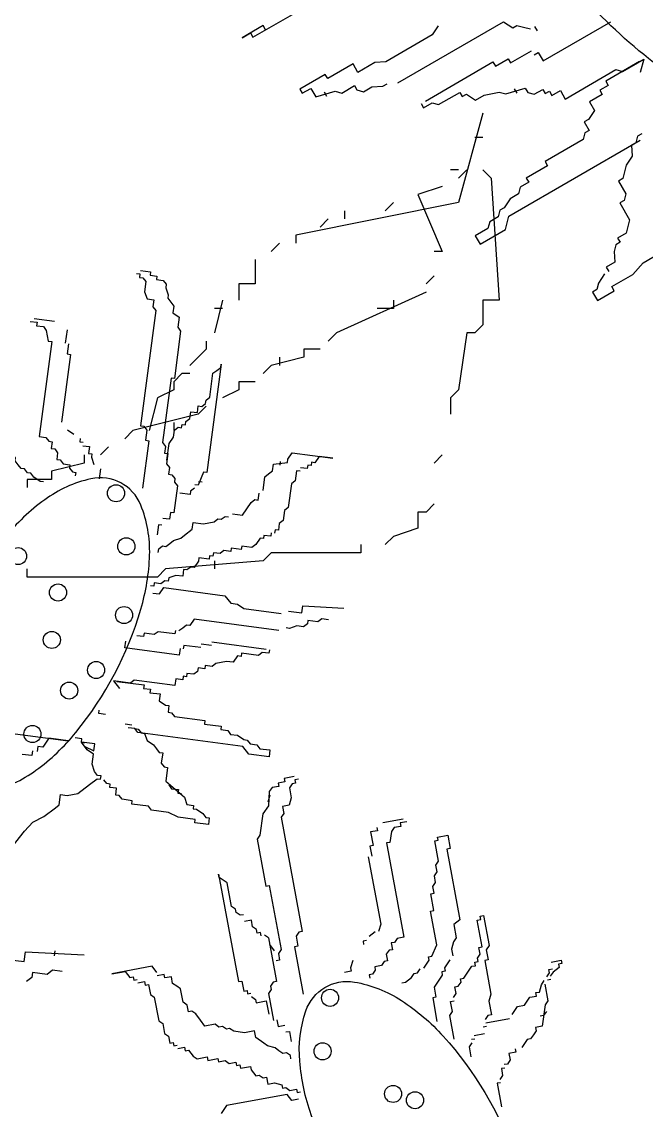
# Model space of a CAD drawing. Header units: inches. Extents: x 6 to 48.5, y 12.5 to 37.3.
# Drawn here: x 8.3841 to 8.4424, y 14.8977 to 14.9993 of the extents above; entities that cross this region are included whole.
import ezdxf

# ---------------------------------------------------------------- set-up
doc = ezdxf.new("R2010")
doc.units = ezdxf.units.IN
doc.header["$MEASUREMENT"] = 0
doc.layers.add('02', color=2, linetype='Continuous')

msp = doc.modelspace()

# ---------------------------------------------------------------- linework, layer by layer
at = {"layer": '02'}
for p, q in [((8.41922, 14.99362), (8.42909, 14.99933)), ((8.42298, 14.99896), (8.42242, 14.99811)), ((8.42909, 14.99933), (8.42994, 14.99877)), ((8.42994, 14.99877), (8.43034, 14.999)), ((8.43034, 14.999), (8.43096, 14.99884)), ((8.43096, 14.99884), (8.43159, 14.99867)), ((8.43198, 14.9989), (8.43221, 14.9985)), ((8.43279, 14.99568), (8.43911, 14.99934)), ((8.42242, 14.99811), (8.41808, 14.99559)), ((8.42974, 14.99549), (8.43171, 14.99663)), ((8.41706, 14.99553), (8.41548, 14.99461)), ((8.41808, 14.99559), (8.41706, 14.99553)), ((8.42178, 14.99193), (8.42809, 14.99559)), ((8.42809, 14.99559), (8.42832, 14.9952)), ((8.42832, 14.9952), (8.42951, 14.99588)), ((8.42951, 14.99588), (8.42974, 14.99549)), ((8.43194, 14.99624), (8.43233, 14.99647)), ((8.43233, 14.99647), (8.43279, 14.99568)), ((8.41502, 14.9954), (8.41265, 14.99403)), ((8.41548, 14.99461), (8.41502, 14.9954)), ((8.41242, 14.99442), (8.41005, 14.99305)), ((8.41265, 14.99403), (8.41242, 14.99442)), ((8.41781, 14.99332), (8.4182, 14.99355)), ((8.41005, 14.99305), (8.41028, 14.99266)), ((8.41028, 14.99266), (8.41107, 14.99311)), ((8.41107, 14.99311), (8.41153, 14.99233)), ((8.41153, 14.99233), (8.41334, 14.99285)), ((8.41232, 14.99278), (8.41255, 14.99239)), ((8.41334, 14.99285), (8.41396, 14.99268)), ((8.41396, 14.99268), (8.41514, 14.99337)), ((8.41514, 14.99337), (8.41537, 14.99297)), ((8.41537, 14.99297), (8.416, 14.9928)), ((8.416, 14.9928), (8.41679, 14.99326)), ((8.41679, 14.99326), (8.41781, 14.99332)), ((8.42716, 14.99081), (8.42488, 14.98244)), ((8.42716, 14.98853), (8.4264, 14.98853)), ((8.42488, 14.98549), (8.42412, 14.98549)), ((8.42564, 14.98549), (8.42488, 14.98473)), ((8.42716, 14.98549), (8.42792, 14.98473)), ((8.42792, 14.98473), (8.42868, 14.97332)), ((8.42336, 14.98396), (8.42108, 14.9832)), ((8.42488, 14.98244), (8.40967, 14.9794)), ((8.41879, 14.98244), (8.41803, 14.98168)), ((8.42108, 14.9832), (8.42336, 14.97788)), ((8.41423, 14.98168), (8.41423, 14.98092)), ((8.41271, 14.98092), (8.41195, 14.98016)), ((8.40967, 14.9794), (8.40967, 14.97864)), ((8.40814, 14.97864), (8.40738, 14.97788)), ((8.42336, 14.97788), (8.4226, 14.97788)), ((8.40586, 14.97712), (8.40586, 14.97484)), ((8.4226, 14.9756), (8.42184, 14.97484)), ((8.40586, 14.97484), (8.40434, 14.97484)), ((8.40434, 14.97484), (8.40434, 14.97332)), ((8.40282, 14.97332), (8.40206, 14.97027)), ((8.42184, 14.97408), (8.41347, 14.97027)), ((8.41879, 14.97332), (8.41879, 14.97256)), ((8.42868, 14.97332), (8.42716, 14.97332)), ((8.42716, 14.97332), (8.42716, 14.97103)), ((8.40282, 14.97256), (8.40206, 14.97256)), ((8.41879, 14.97256), (8.41727, 14.97256)), ((8.38521, 14.97162), (8.38711, 14.97136)), ((8.38829, 14.97056), (8.38813, 14.9693)), ((8.41347, 14.97027), (8.41271, 14.96951)), ((8.42564, 14.97027), (8.42488, 14.96495)), ((8.4264, 14.97027), (8.42564, 14.97027)), ((8.42716, 14.97103), (8.4264, 14.97027)), ((8.38844, 14.96925), (8.38832, 14.9683)), ((8.4013, 14.96951), (8.4013, 14.96875)), ((8.38863, 14.96826), (8.38779, 14.96193)), ((8.38832, 14.9683), (8.38863, 14.96826)), ((8.4013, 14.96875), (8.39978, 14.96723)), ((8.41195, 14.96875), (8.41043, 14.96875)), ((8.41043, 14.96875), (8.41043, 14.96799)), ((8.40738, 14.96723), (8.40662, 14.96647)), ((8.41043, 14.96799), (8.40738, 14.96723)), ((8.40814, 14.96799), (8.40814, 14.96723)), ((8.39902, 14.96647), (8.39826, 14.96571)), ((8.39978, 14.96647), (8.39902, 14.96647)), ((8.39826, 14.96571), (8.39826, 14.96495)), ((8.40586, 14.96571), (8.40434, 14.96571)), ((8.40434, 14.96571), (8.40434, 14.96495)), ((8.39674, 14.96419), (8.39598, 14.96115)), ((8.39826, 14.96495), (8.39674, 14.96419)), ((8.40434, 14.96495), (8.40282, 14.96419)), ((8.42488, 14.96495), (8.42412, 14.96419)), ((8.42412, 14.96419), (8.42412, 14.96267)), ((8.4013, 14.96343), (8.40054, 14.96267)), ((8.40054, 14.96267), (8.39445, 14.96115)), ((8.38834, 14.96121), (8.38893, 14.96081)), ((8.39445, 14.96115), (8.39369, 14.96039)), ((8.39826, 14.96191), (8.39826, 14.96115)), ((8.38953, 14.96041), (8.38948, 14.96009)), ((8.38948, 14.96009), (8.3898, 14.96005)), ((8.38976, 14.95973), (8.39039, 14.95965)), ((8.39039, 14.95965), (8.39031, 14.95902)), ((8.39031, 14.95902), (8.39062, 14.95897)), ((8.39062, 14.95897), (8.39058, 14.95866)), ((8.39217, 14.95963), (8.39141, 14.95887)), ((8.38989, 14.9581), (8.38685, 14.95734)), ((8.38989, 14.95887), (8.38989, 14.9581)), ((8.39058, 14.95866), (8.39081, 14.95798)), ((8.42336, 14.95887), (8.4226, 14.9581)), ((8.38685, 14.95734), (8.38685, 14.95658)), ((8.39141, 14.95758), (8.39128, 14.95663)), ((8.38685, 14.95658), (8.38457, 14.95658)), ((8.38457, 14.95658), (8.38457, 14.95582)), ((8.4226, 14.9543), (8.42184, 14.95354)), ((8.39787, 14.95286), (8.39723, 14.95294)), ((8.39795, 14.95349), (8.39787, 14.95286)), ((8.39827, 14.95345), (8.39795, 14.95349)), ((8.42184, 14.95354), (8.42108, 14.95354)), ((8.42108, 14.95354), (8.42108, 14.95202)), ((8.39683, 14.95235), (8.39671, 14.9514)), ((8.39715, 14.95231), (8.39683, 14.95235)), ((8.42108, 14.95202), (8.41879, 14.95126)), ((8.41879, 14.95126), (8.41803, 14.9505)), ((8.40738, 14.94974), (8.40662, 14.94898)), ((8.41575, 14.94974), (8.40738, 14.94974)), ((8.41575, 14.9505), (8.41575, 14.94974)), ((8.40662, 14.94898), (8.3975, 14.94822)), ((8.40206, 14.94898), (8.40206, 14.94822)), ((8.38457, 14.94746), (8.38457, 14.94822)), ((8.3975, 14.94822), (8.39674, 14.94746)), ((8.39674, 14.94746), (8.38457, 14.94746)), ((8.39631, 14.94597), (8.39694, 14.94589)), ((8.39694, 14.94589), (8.39734, 14.94648)), ((8.39734, 14.94648), (8.40304, 14.94572)), ((8.40304, 14.94572), (8.40359, 14.94501)), ((8.40359, 14.94501), (8.40423, 14.94492)), ((8.40423, 14.94492), (8.40482, 14.94452)), ((8.41024, 14.94412), (8.41033, 14.94476)), ((8.41033, 14.94476), (8.41417, 14.94457)), ((8.40482, 14.94452), (8.4083, 14.94406)), ((8.40898, 14.94429), (8.41024, 14.94412)), ((8.3991, 14.9427), (8.39874, 14.94243)), ((8.39946, 14.94298), (8.3991, 14.9427)), ((8.39977, 14.94294), (8.39946, 14.94298)), ((8.40017, 14.94353), (8.39977, 14.94294)), ((8.40809, 14.94248), (8.40017, 14.94353)), ((8.40908, 14.94267), (8.40877, 14.94271)), ((8.40976, 14.9429), (8.40908, 14.94267)), ((8.41039, 14.94282), (8.40976, 14.9429)), ((8.41075, 14.94309), (8.41039, 14.94282)), ((8.41079, 14.94341), (8.41075, 14.94309)), ((8.41174, 14.94328), (8.41079, 14.94341)), ((8.4121, 14.94356), (8.41174, 14.94328)), ((8.41274, 14.94347), (8.4121, 14.94356)), ((8.39545, 14.9419), (8.39481, 14.94198)), ((8.39549, 14.94222), (8.39545, 14.9419)), ((8.39644, 14.94209), (8.39549, 14.94222)), ((8.3968, 14.94236), (8.39644, 14.94209)), ((8.39838, 14.94215), (8.3968, 14.94236)), ((8.39842, 14.94247), (8.39838, 14.94215)), ((8.3937, 14.94084), (8.39378, 14.94148)), ((8.39876, 14.94017), (8.3937, 14.94084)), ((8.39885, 14.9408), (8.39876, 14.94017)), ((8.39921, 14.94108), (8.39916, 14.94076)), ((8.40079, 14.94087), (8.39921, 14.94108)), ((8.40178, 14.94106), (8.40083, 14.94118)), ((8.40689, 14.9407), (8.40182, 14.94138)), ((8.39127, 14.93472), (8.39131, 14.93504)), ((8.3919, 14.93463), (8.39127, 14.93472)), ((8.39372, 14.93375), (8.39435, 14.93367)), ((8.39463, 14.93331), (8.394, 14.93339)), ((8.39089, 14.93187), (8.38963, 14.93204)), ((8.38963, 14.93204), (8.38994, 14.93199)), ((8.3899, 14.93168), (8.39081, 14.93124)), ((8.39081, 14.93124), (8.39089, 14.93187)), ((8.41969, 14.92486), (8.4178, 14.92451)), ((8.41729, 14.92376), (8.41666, 14.92365)), ((8.41666, 14.92365), (8.4169, 14.92239)), ((8.41723, 14.92408), (8.41729, 14.92376)), ((8.4169, 14.92239), (8.41658, 14.92233)), ((8.41658, 14.92233), (8.41676, 14.92139)), ((8.41644, 14.92133), (8.41761, 14.91505)), ((8.41709, 14.91431), (8.41652, 14.91388)), ((8.41761, 14.91505), (8.41741, 14.91436)), ((8.41627, 14.9135), (8.41595, 14.91345)), ((8.41595, 14.91345), (8.41601, 14.91313)), ((8.38428, 14.91154), (8.3844, 14.91245)), ((8.3844, 14.91245), (8.38989, 14.91218)), ((8.38712, 14.91209), (8.38718, 14.91254)), ((8.38248, 14.91178), (8.38428, 14.91154)), ((8.41499, 14.91164), (8.41479, 14.91096)), ((8.38507, 14.91052), (8.38501, 14.91006)), ((8.38643, 14.91034), (8.38507, 14.91052)), ((8.38694, 14.91073), (8.38643, 14.91034)), ((8.38784, 14.91061), (8.38694, 14.91073)), ((8.41485, 14.91064), (8.41422, 14.91053)), ((8.41479, 14.91096), (8.41485, 14.91064)), ((8.38501, 14.91006), (8.3845, 14.90967)), ((8.40789, 14.90611), (8.40801, 14.90548)), ((8.40801, 14.90548), (8.40863, 14.90559)), ((8.40875, 14.90497), (8.40907, 14.90502)), ((8.40907, 14.90502), (8.40924, 14.90408)), ((8.42718, 14.90545), (8.42749, 14.90551)), ((8.4261, 14.90428), (8.42641, 14.90434)), ((8.42635, 14.90465), (8.4273, 14.90482)), ((8.4259, 14.90359), (8.42616, 14.90396)), ((8.42607, 14.90265), (8.4259, 14.90359)), ((8.40886, 14.89914), (8.4032, 14.89809)), ((8.40929, 14.89857), (8.40886, 14.89914)), ((8.4032, 14.89809), (8.40269, 14.89735)), ((8.40991, 14.89868), (8.40929, 14.89857))]:
    msp.add_line(p, q, dxfattribs=at)
for points in [[(8.44825, 15.01909, -0.099891), (8.46258, 15.00722, -0.06364), (8.46642, 15.00098, -0.103576), (8.46789, 14.99439, -0.367652), (8.46309, 14.98858, -0.103576), (8.45633, 14.9888, -0.06364), (8.44948, 14.99142, -0.099891), (8.43516, 15.00328, -0.06364), (8.43131, 15.00952, -0.103576), (8.42984, 15.01612, -0.367653), (8.43465, 15.02192, -0.103576), (8.44141, 15.02171, -0.06364), (8.44825, 15.01909, -0.049822)], [(8.37641, 14.93965, 0.06364), (8.37559, 14.93459, 0.103576), (8.37641, 14.92992, 0.367652), (8.38108, 14.92746, 0.103576), (8.38539, 14.92941, 0.06364), (8.38911, 14.93294, 0.099891), (8.39519, 14.94445, 0.06364), (8.39601, 14.94952, 0.103576), (8.39519, 14.95418, 0.367652), (8.39052, 14.95664, 0.103576), (8.38621, 14.95469, 0.06364), (8.38249, 14.95116, 0.099891), (8.37641, 14.93965)], [(8.42345, 14.90457, -0.099891), (8.43011, 14.89338, -0.06364), (8.43119, 14.88837, -0.103576), (8.43061, 14.88367, -0.367652), (8.42607, 14.88097, -0.103576), (8.42167, 14.8827, -0.06364), (8.41777, 14.88603, -0.099891), (8.41111, 14.89722, -0.06364), (8.41004, 14.90224, -0.103576), (8.41061, 14.90693, -0.367652), (8.41515, 14.90963, -0.103576), (8.41955, 14.9079, -0.06364), (8.42345, 14.90457, -0.049822)]]:
    msp.add_lwpolyline(points, format="xyb", dxfattribs=at)
for points in [[(8.40685, 14.99858), (8.40662, 14.99898), (8.40465, 14.99783), (8.40544, 14.99829), (8.40566, 14.99789), (8.41198, 15.00155)], [(8.44179, 14.99562), (8.43863, 14.99379), (8.43886, 14.99339), (8.43807, 14.99293), (8.4383, 14.99254), (8.43712, 14.99185), (8.43757, 14.99106), (8.43701, 14.99021), (8.43662, 14.98998), (8.43708, 14.98919), (8.43668, 14.98896), (8.43651, 14.98834), (8.43296, 14.98628), (8.43319, 14.98589), (8.43121, 14.98474), (8.43144, 14.98435), (8.43065, 14.98389), (8.43049, 14.98327), (8.4297, 14.98281), (8.42914, 14.98196), (8.42874, 14.98173), (8.42858, 14.9811), (8.42779, 14.98065), (8.42762, 14.98002), (8.42643, 14.97934), (8.42689, 14.97855), (8.42926, 14.97992), (8.42959, 14.98117), (8.44184, 14.98826)], [(8.43111, 14.99312), (8.43134, 14.99272), (8.43196, 14.99256), (8.43275, 14.99302), (8.43298, 14.99262), (8.43337, 14.99285), (8.4336, 14.99245), (8.43439, 14.99291), (8.43485, 14.99212), (8.43959, 14.99487), (8.44021, 14.9947), (8.44219, 14.99584), (8.44186, 14.9946)], [(8.42138, 14.9917), (8.42161, 14.99131), (8.4224, 14.99177), (8.42302, 14.9916), (8.425, 14.99274), (8.42523, 14.99235), (8.42562, 14.99258), (8.42647, 14.99202), (8.42726, 14.99247), (8.42868, 14.99277), (8.4293, 14.9926), (8.43111, 14.99312)], [(8.43009, 14.99306), (8.43032, 14.99266)], [(8.442, 14.98888), (8.44161, 14.98865), (8.44144, 14.98803), (8.44105, 14.9878), (8.44111, 14.98678), (8.44055, 14.98593), (8.44038, 14.98531), (8.44022, 14.98468), (8.43982, 14.98445), (8.44051, 14.98327), (8.44034, 14.98264), (8.43995, 14.98242), (8.44086, 14.98084), (8.44053, 14.97959), (8.43974, 14.97913), (8.43997, 14.97874), (8.43957, 14.97851), (8.43941, 14.97788), (8.43947, 14.97687), (8.43868, 14.97641), (8.43891, 14.97601)], [(8.43851, 14.97578), (8.43795, 14.97493), (8.43779, 14.97431), (8.43739, 14.97408), (8.43785, 14.97329), (8.43943, 14.9742), (8.4392, 14.9746), (8.44117, 14.97574), (8.44213, 14.97682), (8.4441, 14.97797), (8.44427, 14.97859), (8.44624, 14.97974), (8.44602, 14.98013), (8.4472, 14.98082), (8.44737, 14.98144), (8.44776, 14.98167), (8.4473, 14.98246), (8.44809, 14.98292), (8.44786, 14.98331)], [(8.39479, 14.97582), (8.39511, 14.97578), (8.39507, 14.97546), (8.39538, 14.97542), (8.39566, 14.97506), (8.39553, 14.97411), (8.39577, 14.97344), (8.3964, 14.97335), (8.39632, 14.97272), (8.39659, 14.97236), (8.39516, 14.96159), (8.39548, 14.96155), (8.39575, 14.96119), (8.39563, 14.96024), (8.39594, 14.9602), (8.39535, 14.95577)], [(8.39515, 14.9761), (8.3961, 14.97597), (8.39606, 14.97565), (8.39669, 14.97557), (8.39665, 14.97525), (8.39728, 14.97517), (8.39756, 14.97481), (8.39752, 14.97449), (8.39775, 14.97382), (8.39771, 14.9735), (8.39798, 14.97314), (8.39826, 14.97278), (8.39817, 14.97215), (8.39876, 14.97175), (8.39864, 14.9708), (8.39891, 14.97044), (8.39832, 14.96601), (8.39801, 14.96605), (8.39721, 14.96003), (8.39748, 14.95967), (8.3974, 14.95904), (8.39772, 14.959), (8.39759, 14.95805), (8.39787, 14.95769), (8.39778, 14.95706), (8.3981, 14.95702), (8.39837, 14.95666), (8.39833, 14.95634), (8.39861, 14.95598), (8.39827, 14.95345)], [(8.38485, 14.97134), (8.38549, 14.97126), (8.38544, 14.97094), (8.38608, 14.97086), (8.38635, 14.9705), (8.38654, 14.96951), (8.38686, 14.96946), (8.38568, 14.9606), (8.38632, 14.96051), (8.38659, 14.96015), (8.38691, 14.96011), (8.38682, 14.95948), (8.38714, 14.95944), (8.38741, 14.95908), (8.38733, 14.95844), (8.38765, 14.9584), (8.38792, 14.95804), (8.38856, 14.95796), (8.38851, 14.95764), (8.38879, 14.95728), (8.3891, 14.95724), (8.38906, 14.95693)], [(8.39763, 14.95837), (8.39784, 14.95995), (8.39824, 14.96054), (8.39833, 14.96117), (8.39869, 14.96145), (8.399, 14.96141), (8.39904, 14.96172), (8.39936, 14.96168), (8.3994, 14.962), (8.39976, 14.96227), (8.39985, 14.96291), (8.40048, 14.96282), (8.40056, 14.96346), (8.40088, 14.96341), (8.40124, 14.96369), (8.40128, 14.964), (8.40164, 14.96428), (8.40193, 14.9665), (8.40229, 14.96677), (8.40265, 14.96705), (8.40269, 14.96736), (8.40135, 14.95723), (8.40103, 14.95727)], [(8.38609, 14.95635), (8.38577, 14.9564), (8.38518, 14.9568), (8.3849, 14.95716), (8.38459, 14.9572), (8.38431, 14.95756), (8.384, 14.9576), (8.38372, 14.95796), (8.38345, 14.95832), (8.38349, 14.95863), (8.38317, 14.95867), (8.38266, 14.95971), (8.38298, 14.9645)], [(8.40888, 14.95816), (8.40893, 14.95848), (8.40933, 14.95907), (8.41313, 14.95857), (8.41186, 14.95873), (8.41146, 14.95814), (8.41114, 14.95818), (8.4111, 14.95787), (8.41078, 14.95791), (8.41074, 14.95759), (8.41011, 14.95768)], [(8.40661, 14.95556), (8.40677, 14.95683), (8.40713, 14.95711), (8.40749, 14.95738), (8.40758, 14.95801), (8.40888, 14.95816)], [(8.40821, 14.95793), (8.40825, 14.95825)], [(8.40103, 14.95727), (8.40055, 14.95605), (8.40023, 14.95609)], [(8.41007, 14.95736), (8.40975, 14.9574), (8.40962, 14.95645), (8.40927, 14.95618), (8.40897, 14.95396), (8.40861, 14.95369), (8.40849, 14.95274), (8.40813, 14.95246), (8.40804, 14.95183), (8.40773, 14.95187), (8.40769, 14.95155)], [(8.40091, 14.95632), (8.40059, 14.95636)], [(8.40019, 14.95577), (8.39983, 14.9555), (8.39979, 14.95518), (8.39884, 14.95531)], [(8.40374, 14.95337), (8.40469, 14.95324), (8.40509, 14.95383), (8.40549, 14.95442), (8.40585, 14.9547), (8.40616, 14.95466), (8.40625, 14.95529)], [(8.39681, 14.94977), (8.39686, 14.95009), (8.39722, 14.95037), (8.39753, 14.95032), (8.39789, 14.9506), (8.39825, 14.95087), (8.39892, 14.9511), (8.39928, 14.95138), (8.4, 14.95193), (8.40008, 14.95256), (8.40103, 14.95244), (8.40203, 14.95263), (8.40239, 14.9529), (8.4027, 14.95286), (8.40306, 14.95313), (8.40338, 14.95309)], [(8.40737, 14.9516), (8.40733, 14.95128), (8.40669, 14.95136), (8.40665, 14.95105), (8.40633, 14.95109), (8.40593, 14.9505), (8.40557, 14.95022), (8.40462, 14.95035), (8.40458, 14.95003), (8.40363, 14.95016), (8.40359, 14.94984), (8.40296, 14.94993), (8.4026, 14.94965), (8.40197, 14.94973), (8.40192, 14.94942), (8.40161, 14.94946), (8.40156, 14.94914), (8.40061, 14.94927), (8.40057, 14.94895), (8.40017, 14.94836), (8.39986, 14.9484), (8.3995, 14.94813), (8.39918, 14.94817), (8.3991, 14.94754), (8.39846, 14.94762), (8.39779, 14.94739), (8.39774, 14.94707), (8.39743, 14.94711), (8.39707, 14.94684), (8.39644, 14.94692), (8.39639, 14.94661), (8.39608, 14.94665)], [(8.40721, 14.94066), (8.40716, 14.94034), (8.40653, 14.94043), (8.40617, 14.94015), (8.40459, 14.94036), (8.40455, 14.94005), (8.40423, 14.94009), (8.40383, 14.9395), (8.4032, 14.93958), (8.4022, 14.93939), (8.40185, 14.93912), (8.40121, 14.9392), (8.40117, 14.93888), (8.40054, 14.93897), (8.40049, 14.93865), (8.40014, 14.93838), (8.3995, 14.93846), (8.39946, 14.93814), (8.39914, 14.93819), (8.3991, 14.93787), (8.39847, 14.93795), (8.39838, 14.93732), (8.39458, 14.93782), (8.39423, 14.93755), (8.39264, 14.93776), (8.39319, 14.93704)], [(8.39296, 14.93772), (8.39549, 14.93738), (8.39545, 14.93706), (8.39608, 14.93698), (8.39604, 14.93666), (8.39699, 14.93654), (8.39691, 14.9359), (8.3975, 14.9355), (8.39782, 14.93546), (8.39773, 14.93483), (8.39805, 14.93479), (8.39832, 14.93443), (8.40117, 14.93405), (8.40113, 14.93373), (8.40271, 14.93352), (8.40267, 14.93321), (8.40331, 14.93312), (8.40358, 14.93276), (8.40421, 14.93268), (8.4048, 14.93228), (8.40512, 14.93224), (8.4054, 14.93188), (8.40603, 14.93179), (8.4063, 14.93143), (8.40725, 14.93131), (8.40717, 14.93068), (8.40527, 14.93093), (8.40472, 14.93165), (8.3949, 14.93295), (8.39463, 14.93331), (8.39495, 14.93326), (8.39522, 14.93291), (8.39554, 14.93286), (8.39577, 14.93219), (8.39636, 14.93179), (8.39664, 14.93143), (8.39691, 14.93107), (8.39723, 14.93103), (8.3971, 14.93008), (8.39738, 14.92972), (8.39769, 14.92968), (8.39752, 14.92841)], [(8.37909, 14.92788), (8.37933, 14.92969), (8.37984, 14.93009), (8.38035, 14.93048), (8.38047, 14.93138), (8.38138, 14.93126), (8.38144, 14.93171), (8.38234, 14.93159), (8.3824, 14.93205), (8.38298, 14.93289), (8.3884, 14.93217), (8.38659, 14.93241), (8.38602, 14.93157), (8.38557, 14.93163), (8.38551, 14.93117)], [(8.38317, 14.92226), (8.38433, 14.92372), (8.38509, 14.92458), (8.38613, 14.92509), (8.3872, 14.92591), (8.38756, 14.92619), (8.38769, 14.92714), (8.38832, 14.92705), (8.38931, 14.92724), (8.39039, 14.92807), (8.39111, 14.92862), (8.39142, 14.92858), (8.39147, 14.92889), (8.39115, 14.92893), (8.39087, 14.92929), (8.39064, 14.92997), (8.39077, 14.93092), (8.39018, 14.93132), (8.38963, 14.93204), (8.38967, 14.93235), (8.38904, 14.93244)], [(8.38506, 14.93123), (8.385, 14.93078), (8.38409, 14.9309)], [(8.39752, 14.92841), (8.39926, 14.92689), (8.39949, 14.92622), (8.40012, 14.92613), (8.40008, 14.92582), (8.4004, 14.92577), (8.40099, 14.92537), (8.40126, 14.92501), (8.40158, 14.92497), (8.4015, 14.92434), (8.40023, 14.92451), (8.40027, 14.92482), (8.39869, 14.92503), (8.39778, 14.92548), (8.3962, 14.92569), (8.39592, 14.92605), (8.39434, 14.92626), (8.39438, 14.92657), (8.39343, 14.9267), (8.39316, 14.92706), (8.39284, 14.9271), (8.39292, 14.92773), (8.39229, 14.92782), (8.39233, 14.92813), (8.39201, 14.92818), (8.39174, 14.92853)], [(8.40953, 14.92883), (8.40859, 14.92865), (8.40865, 14.92834), (8.40802, 14.92822), (8.40808, 14.92791), (8.40745, 14.92779), (8.40719, 14.92742)], [(8.40991, 14.92857), (8.40959, 14.92851), (8.40965, 14.9282), (8.40934, 14.92814), (8.40908, 14.92777), (8.40925, 14.92683), (8.40906, 14.92614), (8.40843, 14.92602), (8.40854, 14.92539), (8.40829, 14.92502), (8.41026, 14.91434), (8.40995, 14.91428), (8.40969, 14.91391), (8.40987, 14.91297), (8.40955, 14.91291), (8.41037, 14.90851)], [(8.3978, 14.92805), (8.39807, 14.92769), (8.39871, 14.92761), (8.39866, 14.92729), (8.39898, 14.92725)], [(8.40719, 14.92742), (8.40711, 14.9261), (8.4066, 14.92536)], [(8.40725, 14.9271), (8.40706, 14.92642)], [(8.4066, 14.92536), (8.40632, 14.92336), (8.40607, 14.92299), (8.40688, 14.91859), (8.40719, 14.91865), (8.4083, 14.91268), (8.40804, 14.91231), (8.40816, 14.91168), (8.40784, 14.91162)], [(8.42006, 14.9246), (8.41943, 14.92449), (8.41949, 14.92417), (8.41886, 14.92406), (8.41861, 14.92368), (8.41847, 14.92268), (8.41815, 14.92262), (8.41978, 14.91383), (8.41915, 14.91371), (8.4189, 14.91334), (8.41858, 14.91328), (8.4187, 14.91265), (8.41838, 14.9126), (8.41813, 14.91222), (8.41825, 14.9116), (8.41793, 14.91154), (8.41768, 14.91117), (8.41705, 14.91105), (8.4171, 14.91073), (8.41685, 14.91036), (8.41653, 14.9103), (8.41659, 14.90999)], [(8.42162, 14.91092), (8.42187, 14.91129), (8.42213, 14.91167), (8.42207, 14.91198), (8.42239, 14.91204), (8.42284, 14.9131), (8.42226, 14.91624), (8.42257, 14.9163), (8.42228, 14.91787), (8.4226, 14.91792), (8.42248, 14.91855), (8.42274, 14.91892), (8.42262, 14.91955), (8.42288, 14.91992), (8.42276, 14.92055), (8.42302, 14.92093), (8.42267, 14.92281), (8.42298, 14.92287), (8.42292, 14.92318), (8.42387, 14.92336), (8.4241, 14.9221), (8.42378, 14.92204), (8.425, 14.91545), (8.42443, 14.91502), (8.42467, 14.91376), (8.42441, 14.91339), (8.42421, 14.9127), (8.42433, 14.91207)], [(8.40477, 14.91592), (8.40446, 14.91587), (8.40409, 14.91612), (8.40403, 14.91644), (8.40366, 14.91669), (8.40325, 14.91889), (8.40288, 14.91915), (8.40251, 14.9194), (8.40245, 14.91972), (8.40431, 14.90967), (8.40462, 14.90972), (8.4048, 14.90878), (8.40511, 14.90884), (8.40517, 14.90853), (8.40548, 14.90858)], [(8.40644, 14.91396), (8.40638, 14.91427), (8.40606, 14.91421), (8.40601, 14.91453), (8.40563, 14.91478), (8.40552, 14.91541), (8.40489, 14.9153)], [(8.4244, 14.90819), (8.42466, 14.90856), (8.42454, 14.90919), (8.42485, 14.90924), (8.42511, 14.90962), (8.42505, 14.90993), (8.42536, 14.90999), (8.42588, 14.91073), (8.42613, 14.91111), (8.42645, 14.91116), (8.42639, 14.91148), (8.4267, 14.91154), (8.42664, 14.91185), (8.4269, 14.91222), (8.42678, 14.91285), (8.4271, 14.91291), (8.42663, 14.91542), (8.42695, 14.91548), (8.42689, 14.91579), (8.4272, 14.91585), (8.42773, 14.91303), (8.42747, 14.91265), (8.42765, 14.91171), (8.42733, 14.91165), (8.42791, 14.90851), (8.42771, 14.90783), (8.42795, 14.90657), (8.42763, 14.90651), (8.42738, 14.90614)], [(8.40712, 14.91376), (8.40675, 14.91402)], [(8.40712, 14.91376), (8.40788, 14.90968), (8.40757, 14.90962), (8.40731, 14.90925), (8.40737, 14.90893), (8.40711, 14.90856), (8.40758, 14.90605)], [(8.40767, 14.91256), (8.40724, 14.91313)], [(8.39668, 14.91053), (8.39625, 14.9111), (8.39248, 14.9104), (8.39373, 14.91063), (8.39416, 14.91006), (8.39448, 14.91012), (8.39454, 14.90981), (8.39485, 14.90986)], [(8.42407, 14.9117), (8.42382, 14.91133), (8.42356, 14.91096), (8.42362, 14.91064), (8.42331, 14.91058), (8.42336, 14.91027), (8.42285, 14.90952), (8.4226, 14.90915), (8.42277, 14.90821), (8.42246, 14.90815), (8.42286, 14.90595)], [(8.43353, 14.9115), (8.43447, 14.91168), (8.43453, 14.91136), (8.43422, 14.9113), (8.43428, 14.91099), (8.43371, 14.91056), (8.43345, 14.91019)], [(8.40922, 14.90245), (8.40916, 14.90277), (8.40879, 14.90302), (8.40847, 14.90296), (8.4081, 14.90322), (8.40773, 14.90348), (8.40704, 14.90367), (8.40667, 14.90393), (8.40592, 14.90444), (8.40581, 14.90507), (8.40487, 14.9049), (8.40387, 14.90504), (8.40349, 14.90529), (8.40318, 14.90523), (8.40281, 14.90549), (8.40249, 14.90543), (8.40212, 14.90569), (8.40118, 14.90551), (8.40075, 14.90608), (8.40032, 14.90665), (8.39994, 14.90691), (8.39963, 14.90685), (8.39951, 14.90748), (8.39914, 14.90774), (8.39891, 14.90899), (8.39854, 14.90925), (8.39816, 14.9095), (8.39805, 14.91013), (8.39742, 14.91002), (8.39736, 14.91033), (8.39673, 14.91021)], [(8.41959, 14.90957), (8.41991, 14.90963), (8.42048, 14.91006), (8.42073, 14.91043), (8.42105, 14.91049), (8.4213, 14.91086)], [(8.43314, 14.91013), (8.43339, 14.9105), (8.43333, 14.91081), (8.43365, 14.91087)], [(8.39491, 14.90955), (8.39554, 14.90967), (8.39559, 14.90935), (8.39591, 14.90941), (8.39608, 14.90847), (8.39645, 14.90821), (8.39686, 14.90601), (8.39723, 14.90576), (8.39741, 14.90482), (8.39778, 14.90456), (8.3979, 14.90393), (8.39821, 14.90399), (8.39827, 14.90368), (8.39858, 14.90373)], [(8.42989, 14.9066), (8.43015, 14.90698), (8.4304, 14.90735), (8.43103, 14.90746), (8.43129, 14.90784), (8.43154, 14.90821), (8.43217, 14.90832), (8.43211, 14.90864), (8.43243, 14.9087), (8.43262, 14.90938), (8.43288, 14.90976)], [(8.43294, 14.90944), (8.43323, 14.90787), (8.43297, 14.9075)], [(8.43351, 14.90987), (8.43319, 14.90981)], [(8.40554, 14.90827), (8.40591, 14.90801), (8.40597, 14.9077), (8.40691, 14.90787), (8.40715, 14.90662)], [(8.42447, 14.9043), (8.42406, 14.9065), (8.42432, 14.90687), (8.42414, 14.90781), (8.42446, 14.90787)], [(8.43297, 14.9075), (8.43269, 14.9055), (8.43207, 14.90538), (8.43212, 14.90507), (8.43187, 14.9047), (8.43161, 14.90432), (8.4313, 14.90426), (8.43079, 14.90352)], [(8.42744, 14.90582), (8.42963, 14.90623)], [(8.43309, 14.90687), (8.43283, 14.9065), (8.43252, 14.90644)], [(8.39864, 14.90342), (8.39927, 14.90354), (8.39933, 14.90322), (8.39964, 14.90328), (8.40007, 14.90271), (8.40044, 14.90245), (8.40139, 14.90263), (8.40144, 14.90231), (8.40239, 14.90249), (8.40245, 14.90217), (8.40307, 14.90229), (8.40345, 14.90203), (8.40407, 14.90215), (8.40413, 14.90184), (8.40445, 14.90189), (8.4045, 14.90158), (8.40545, 14.90175), (8.4055, 14.90144), (8.40594, 14.90087), (8.40625, 14.90093), (8.40662, 14.90067), (8.40694, 14.90073), (8.40705, 14.9001), (8.40768, 14.90022), (8.40837, 14.90002), (8.40842, 14.89971), (8.40874, 14.89977), (8.40911, 14.89951), (8.40974, 14.89963), (8.4098, 14.89931), (8.41011, 14.89937)], [(8.43016, 14.9034), (8.43022, 14.90309), (8.42959, 14.90297), (8.4297, 14.90235), (8.42945, 14.90197), (8.42913, 14.90192)], [(8.42919, 14.9016), (8.42888, 14.90154), (8.42899, 14.90091), (8.42874, 14.90054)], [(8.4288, 14.90023), (8.42848, 14.90017), (8.42889, 14.89797)]]:
    msp.add_lwpolyline(points, dxfattribs=at)
for centre in [(8.39287, 14.95529), (8.39383, 14.95033), (8.38372, 14.94942), (8.38745, 14.94602), (8.39362, 14.94391), (8.38687, 14.94159), (8.39101, 14.93878), (8.38849, 14.93686), (8.38506, 14.9328), (8.41287, 14.90816), (8.41217, 14.90316), (8.41876, 14.89918), (8.42081, 14.89859)]:
    msp.add_circle(centre, 0.000799, dxfattribs=at)

doc.saveas('drawing.dxf')
